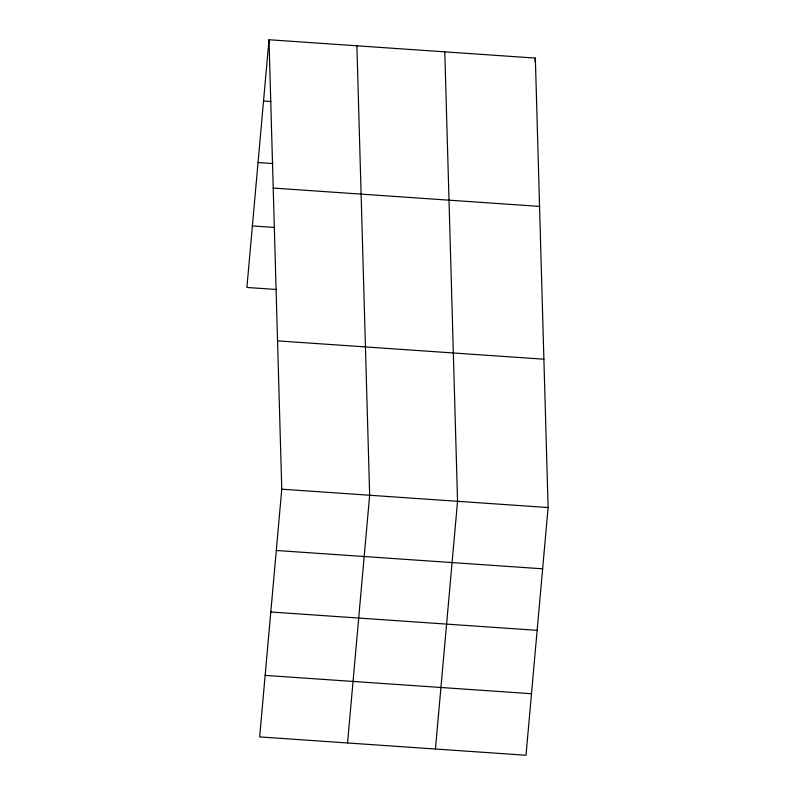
<?xml version="1.0" encoding="UTF-8"?>
<svg xmlns="http://www.w3.org/2000/svg" width="795" height="795" viewBox="0 0 795 795"><rect width="100%" height="100%" fill="white"/><g stroke="black" fill="none" stroke-linecap="round" stroke-linejoin="round"><path stroke-width="1.19" d="M268.998 39.75L281.758 489.193L259.657 736.915L526.002 755.25L548.103 507.538L535.343 58.085L268.998 39.75L246.897 287.462L276.6 289.509M347.544 742.967L369.655 495.245L356.895 45.802M435.441 749.019L457.552 501.297L444.793 51.854M535.015 61.762L535.343 58.085M263.533 101.025L270.956 101.541M258.037 162.548L272.894 163.571M273.212 188.067L539.557 206.402M252.383 225.939L274.663 227.479M277.554 340.876L543.899 359.211M281.758 489.193L548.103 507.538M276.292 550.478L542.637 568.813M270.807 612.001L537.152 630.336M265.142 675.392L531.487 693.727"/></g></svg>
